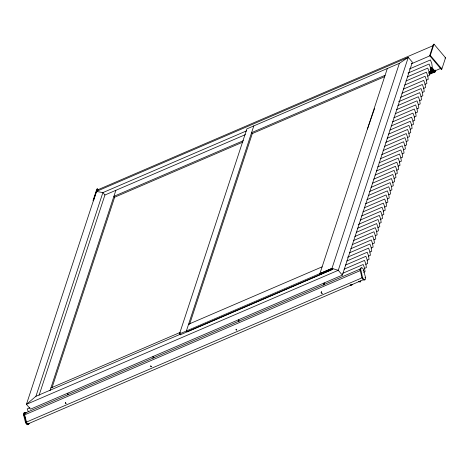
<?xml version="1.0" encoding="UTF-8"?>
<svg xmlns="http://www.w3.org/2000/svg" width="469" height="469" viewBox="0 0 469 469"><rect width="100%" height="100%" fill="white"/><g stroke="black" fill="none" stroke-linecap="round" stroke-linejoin="round"><path stroke-width="0.7" d="M352.242 284.407L351.727 285.328L350.155 284.876M360.268 280.878L359.881 281.564L358.709 281.224M360.802 281.171L360.28 282.092L358.715 281.635M28.498 423.577L28.187 424.504L27.132 424.767L25.631 422.997L23.456 414.502L23.755 412.96L24.816 412.697M29.107 423.314L28.802 424.24L27.741 424.504L26.915 423.859L26.041 422.129L24.06 413.629L24.658 412.444L26.258 413.083M93.519 200.855L93.091 200.351L96.79 189.095L97.4 188.831L98.326 189.927M96.444 191.416L26.434 404.348L30.514 409.167L342.347 275.127L412.357 62.195L408.27 57.376L96.444 191.416L102.881 192.607L246.717 130.781M97.4 188.831L93.7 200.087L93.091 200.351M96.989 191.897L97.658 189.851L432.969 45.722M332.902 268.655L332.697 269.288L180.202 334.837L179.457 333.963L246.887 128.881L399.377 63.333L408.27 57.376L338.266 270.308L26.434 404.348L35.908 396.317L102.881 192.607L104.927 195.016L39.05 395.373M50.007 390.665L115.878 190.303M52.088 387.47L114.641 197.22L242.819 142.119M180.202 334.837L180.413 334.204L35.908 396.317M253.799 125.915L186.369 330.991L187.143 331.771L331.618 269.751M187.143 331.771L187.319 331.231M189.564 324.407L252.316 133.559L384.504 76.74M319.899 273.597L387.33 68.515M320.644 274.471L320.849 273.837M321.136 292.691L322.18 293.43L321.136 292.691L321.593 291.296M323.651 285.035L324.337 282.948M179.457 333.963L331.952 268.415L399.377 63.333M429.68 55.664L433.379 44.414L433.989 44.15L445.55 57.793L441.851 69.043L441.241 69.306L429.68 55.664L430.29 55.401L433.989 44.15M435.138 70.28L434.505 72.197L430.225 67.149M429.205 74.477L435.121 71.933L435.736 70.057M441.241 69.306L441.675 67.982M367.438 129.004L374.608 108.415M28.574 423.325L27.677 423.8L26.604 422.54L24.529 414.42L24.951 413.142L360.256 269.013M364.782 279.823L364.126 280.169L363.299 279.835L362.021 277.707L360.051 269.816L360.344 268.28L361.406 268.016M351.644 284.572L350.794 284.765M104.927 195.016L245.404 134.632M411.46 63.749L430.278 55.659M385.102 75.286L251.572 132.68L252.316 133.559M409.343 69.002L430.442 59.932L431.785 63.52L432.277 67.12L430.266 67.987M243.417 140.665L113.897 196.341L114.641 197.22M407.995 73.094L429.094 64.024L430.436 67.612L430.935 71.212L428.918 72.079M444.94 58.05L445.55 57.793M407.327 76.893L427.751 68.116L429.094 71.704L429.592 75.304L427.576 76.171M430.12 69.512L432.107 68.656L431.937 69.166L430.612 69.734M430.202 69.623L431.55 69.078M405.978 80.985L426.409 72.203L427.746 75.796L428.244 79.396L426.227 80.258M431.04 70.244L432.365 69.67M430.448 70.62L432.436 69.764M430.941 70.848L432.928 69.992M429.862 71.341L433.174 69.916L433.01 70.432L429.029 72.138M428.795 72.93L433.438 70.936M428.942 73.463L434.247 71.182M440.977 68.286L434.857 70.919L431.861 67.384M429.44 73.686L434.077 71.693M430.032 73.68L432.025 72.824M404.636 85.077L425.061 76.295L426.403 79.888L426.901 83.488L424.885 84.35M403.287 89.169L423.718 80.387L425.055 83.98L425.553 87.574L423.536 88.442M401.945 93.261L422.37 84.479L423.712 88.072L424.211 91.666L422.194 92.534M400.596 97.353L421.027 88.571L422.364 92.159L422.862 95.758L420.845 96.626M398.58 101.732L419.679 92.663L421.021 96.251L421.52 99.85L419.503 100.718M397.911 105.537L418.336 96.755L419.673 100.343L420.171 103.942L418.155 104.81M396.563 109.629L416.988 100.847L418.33 104.435L418.829 108.034L416.812 108.902M395.22 113.715L415.645 104.939L416.988 108.527L417.48 112.126L415.464 112.994M393.872 117.807L414.297 109.031L415.64 112.619L416.138 116.218L414.121 117.086M392.53 121.899L412.954 113.123L414.297 116.711L414.789 120.31L412.779 121.178M391.181 125.991L411.606 117.209L412.949 120.803L413.447 124.402L411.43 125.264M389.839 130.083L410.264 121.301L411.606 124.895L412.104 128.494L410.088 129.356M388.49 134.175L408.921 125.393L410.258 128.987L410.756 132.58L408.739 133.448M387.148 138.267L407.573 129.485L408.915 133.079L409.414 136.672L407.397 137.54M385.799 142.359L406.23 133.577L407.567 137.165L408.065 140.764L406.048 141.632M384.457 146.451L404.882 137.669L406.224 141.257L406.723 144.857L404.706 145.724M383.109 150.543L403.539 141.761L404.876 145.349L405.374 148.949L403.358 149.816M381.766 154.635L402.191 145.853L403.533 149.441L404.032 153.041L402.015 153.908M380.423 158.721L400.848 149.945L402.185 153.533L402.683 157.133L400.667 158M379.075 162.813L399.5 154.037L400.843 157.625L401.341 161.225L399.324 162.092M377.733 166.905L398.158 158.129L399.5 161.717L399.993 165.317L397.976 166.184M376.384 170.997L396.809 162.221L398.152 165.809L398.65 169.409L396.633 170.27M375.042 175.089L395.467 166.307L396.809 169.901L397.302 173.501L395.291 174.362M373.693 179.181L394.118 170.399L395.461 173.993L395.959 177.587L393.942 178.454M372.351 183.273L392.776 174.491L394.118 178.085L394.617 181.679L392.6 182.547M371.002 187.366L391.433 178.583L392.77 182.171L393.268 185.771L391.252 186.639M369.66 191.458L390.085 182.676L391.427 186.263L391.926 189.863L389.909 190.731M368.312 195.55L388.742 186.768L390.079 190.355L390.577 193.955L388.561 194.823M366.969 199.642L387.394 190.86L388.737 194.447L389.235 198.047L387.218 198.915M365.621 203.728L386.051 194.952L387.388 198.539L387.886 202.139L385.87 203.007M364.278 207.82L384.703 199.044L386.046 202.631L386.544 206.231L384.527 207.099M362.936 211.912L383.361 203.136L384.697 206.723L385.196 210.323L383.179 211.191M361.587 216.004L382.012 207.228L383.355 210.816L383.853 214.415L381.836 215.277M360.245 220.096L380.67 211.314L382.012 214.908L382.505 218.507L380.494 219.369M358.222 224.475L379.321 215.406L380.664 219L381.162 222.593L379.145 223.461M357.554 228.28L377.979 219.498L379.321 223.092L379.814 226.685L377.803 227.553M356.206 232.372L376.63 223.59L377.973 227.178L378.471 230.777L376.455 231.645M354.863 236.464L375.288 227.682L376.63 231.27L377.129 234.869L375.112 235.737M353.515 240.556L373.945 231.774L375.282 235.362L375.78 238.961L373.764 239.829M352.172 244.648L372.597 235.866L373.94 239.454L374.438 243.053L372.421 243.921M350.824 248.74L371.255 239.958L372.591 243.546L373.09 247.145L371.073 248.013M349.481 252.826L369.906 244.05L371.249 247.638L371.747 251.237L369.73 252.105M188.597 324.226L322.127 266.826M347.465 257.211L368.564 248.142L369.9 251.73L370.399 255.329L368.382 256.197M50.887 387.98L180.407 332.304M346.79 261.01L367.215 252.234L368.558 255.822L369.056 259.421L367.039 260.289M345.448 265.102L365.873 256.32L367.209 259.914L367.708 263.514L365.691 264.375M344.099 269.194L364.524 260.412L365.867 264.006L366.365 267.606L364.349 268.467M29.893 407.766L27.202 408.927L28.339 411.776M342.757 273.286L363.182 264.504L364.313 267.359L364.993 271L365.017 271.692L363.674 272.272M23.567 415.106L24.177 414.842M360.157 270.425L360.767 270.162L360.755 268.42L361.253 267.758L362.015 267.752L363.217 268.919L365.691 278.017L365.099 279.811C361.124 279.313 362.414 272.595 360.767 270.162M24.617 414.883L360.591 270.466M363.106 270.396L363.721 270.132M25.426 422.387L26.041 422.129M362.021 277.707L362.631 277.443M26.452 422.077L362.431 277.654M364.97 277.677L365.58 277.413M28.222 423.794L363.528 279.665M319.917 273.544L331.952 268.415L338.266 270.308L342.347 275.127M24.951 413.142L25.496 413.136M430.29 55.401L441.851 69.043M431.351 67.489L435.121 71.933M331.952 268.415L332.697 269.288M324.683 284.396L323.727 283.176L323.768 284.789M239.313 321.089L238.363 319.87L238.399 321.482M153.949 357.783L152.994 356.563L153.035 358.175M68.58 394.482L67.63 393.257L67.665 394.875M65.42 402.607L65.332 403.24L66.158 403.481L65.42 402.607M150.76 365.926L150.672 366.559L151.499 366.799L150.76 365.926M236.1 329.244L236.013 329.877L236.839 330.117L236.1 329.244"/></g></svg>
